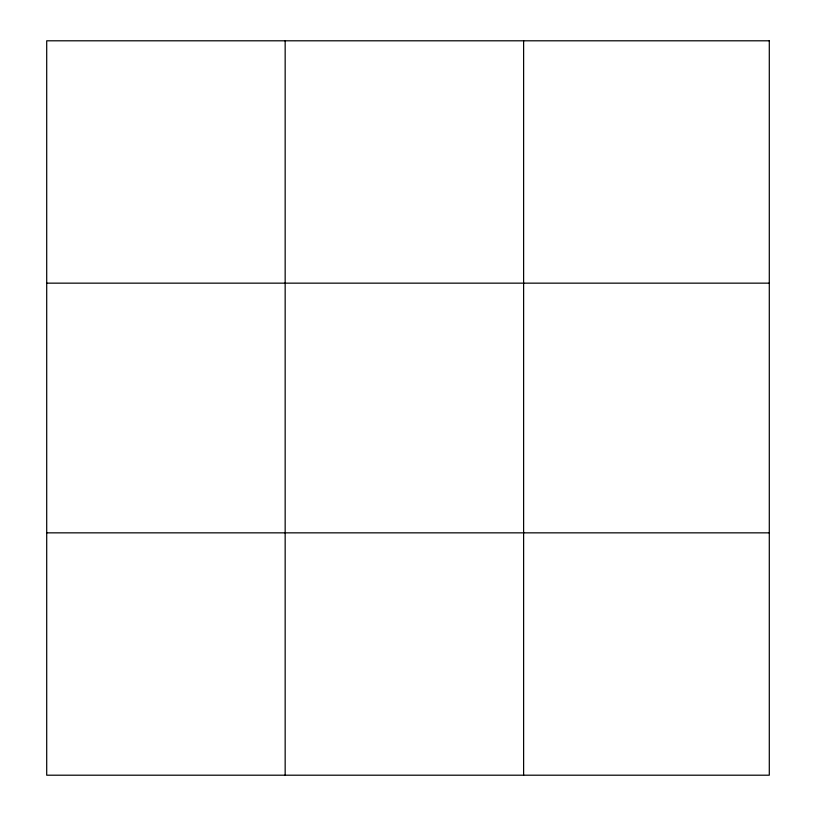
<?xml version="1.0" encoding="UTF-8"?>
<svg xmlns="http://www.w3.org/2000/svg" width="816" height="816" viewBox="0 0 816 816"><rect width="100%" height="100%" fill="white"/><g stroke="black" fill="none" stroke-linecap="round" stroke-linejoin="round"><path stroke-width="1.22" d="M285.161 775.2L285.161 40.8M523.617 775.2L523.617 40.8M46.706 283.152L769.294 283.152M46.706 532.848L769.294 532.848M769.294 40.8L769.294 775.2L46.706 775.2L46.706 40.8L769.294 40.8"/></g></svg>
